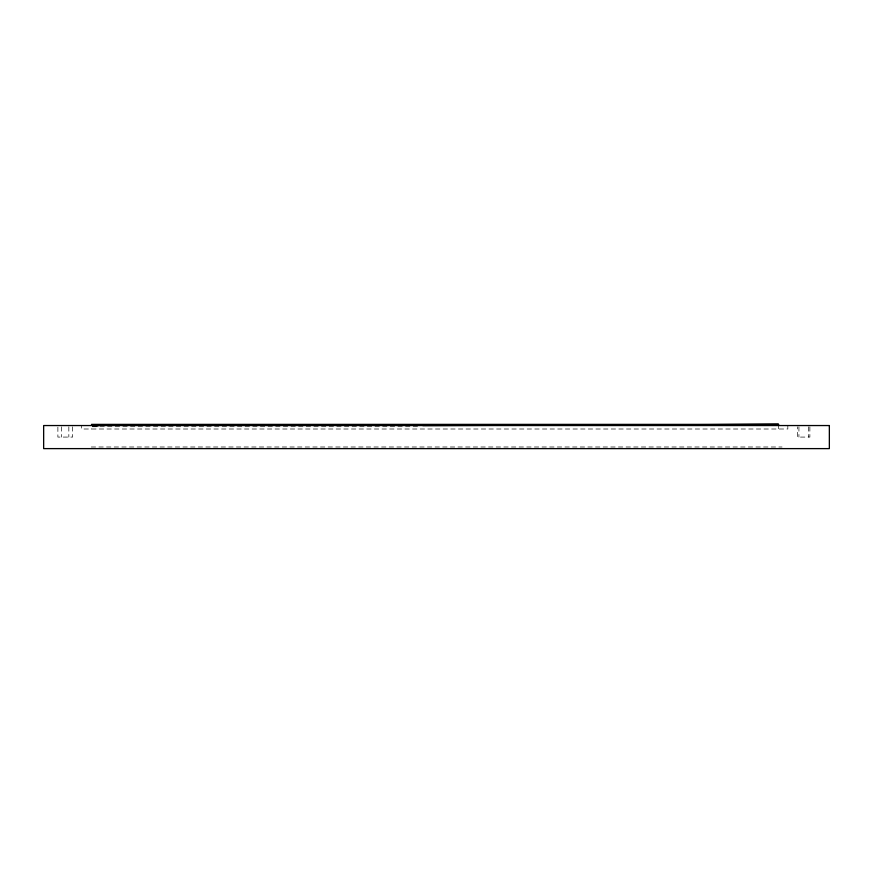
<?xml version="1.0" encoding="UTF-8"?>
<svg xmlns="http://www.w3.org/2000/svg" width="873" height="873" viewBox="0 0 873 873"><rect width="100%" height="100%" fill="white"/><g stroke="black" fill="none" stroke-linecap="round" stroke-linejoin="round"><path stroke-width="0.65" stroke-dasharray="4.37 3.27" d="M96.925 426.679L91.469 426.701L91.469 429.003M98.267 426.679L91.469 426.701L419.193 426.701M91.261 446.998L782.033 446.998M809.871 426.821L809.871 437.078L797.66 437.078L797.66 426.821M808.605 426.821L808.605 437.078M798.926 426.821L798.926 437.078M787.828 425.544L787.828 429.003L81.636 429.003L81.636 425.544M778.618 424.387L778.618 429.003M72.623 426.821L72.623 437.078L57.88 437.078L57.88 426.821M68.836 426.821L68.836 437.078M61.667 426.821L61.667 437.078"/><path stroke-width="1.31" d="M422.772 425.588L778.618 424.387L91.469 424.387M694.21 424.714L778.618 424.387M829.35 425.544L43.65 425.544L43.65 448.613L829.35 448.613L829.35 425.544"/></g></svg>
